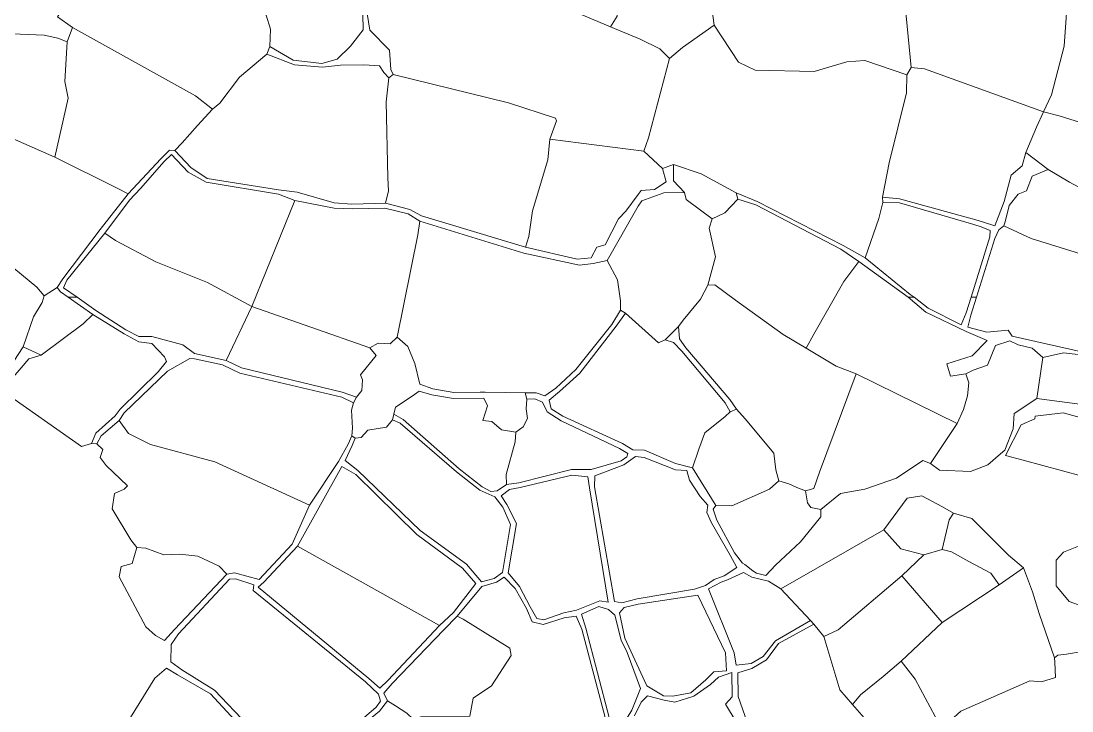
# Model space of a CAD drawing. Header units: metres. Extents: x 542555 to 550520, y 1840485 to 1846995.
# Drawn here: x 549099 to 549293.2, y 1843923.5 to 1844051.1 of the extents above; entities that cross this region are included whole.
import ezdxf

# ---------------------------------------------------------------- set-up
doc = ezdxf.new("R2010")
doc.units = ezdxf.units.M
doc.header["$MEASUREMENT"] = 0
doc.layers.add('Level 30', color=7, linetype='Continuous', lineweight=0)

msp = doc.modelspace()

# ---------------------------------------------------------------- linework, layer by layer
at = {"layer": 'Level 30', "color": 7, "linetype": 'Continuous', "lineweight": 0, "flags": 128}
for points in [[(549209.64, 1844074.41), (549209.51, 1844070.61), (549209.54, 1844061.7), (549209.33, 1844057), (549209.33, 1844054.19), (549209.13, 1844051.97), (549207.89, 1844049.99), (549201.3, 1844052.79), (549197.77, 1844053.76), (549199.88, 1844069.86), (549200.96, 1844070.58), (549201.57, 1844074.04), (549202.18, 1844078.34), (549209.64, 1844074.41)], [(549261.58, 1844061.62), (549263.46, 1844042.45), (549262.65, 1844041.14), (549254.9, 1844043.78), (549251.57, 1844043.55), (549245.52, 1844041.73), (549234.63, 1844041.97), (549231.58, 1844043.46), (549227.06, 1844050.32), (549226.62, 1844053.44), (549226.55, 1844060.59), (549227.85, 1844065.63), (549228.85, 1844068.88), (549230.25, 1844075.08), (549230.34, 1844076.04), (549233.8, 1844075.57), (549249.33, 1844074.52), (549260.88, 1844072.45), (549261.58, 1844061.62)], [(549141.83, 1844055.99), (549144.29, 1844052.16), (549145.05, 1844049.57), (549144.92, 1844046.39), (549144.38, 1844044.94), (549139.33, 1844040.67), (549135.7, 1844035.88), (549134.32, 1844034.76), (549131.19, 1844037.27), (549108.48, 1844049.85), (549105.72, 1844051.83), (549106.87, 1844053.7), (549112, 1844062.97), (549112.99, 1844063.76), (549117.74, 1844062.74), (549126.45, 1844061.55), (549132.41, 1844060.62), (549138.21, 1844060.16), (549141.14, 1844058.96), (549141.83, 1844055.99)], [(549297.8, 1844034.83), (549296.69, 1844031.69), (549290.79, 1844033.54), (549287.9, 1844034.27), (549289.42, 1844037.4), (549291.74, 1844046.41), (549292.45, 1844056.97), (549294.06, 1844062.53), (549297.59, 1844063.48), (549298.61, 1844062.53), (549300.22, 1844058.87), (549306.43, 1844056.59), (549297.8, 1844034.83)], [(549226.55, 1844060.59), (549226.62, 1844053.44), (549227.06, 1844050.32), (549221.19, 1844046.16), (549218.82, 1844044.16), (549217.01, 1844045.94), (549213.37, 1844047.7), (549207.89, 1844049.99), (549209.13, 1844051.97), (549209.33, 1844054.19), (549209.33, 1844057), (549209.54, 1844061.7), (549210.31, 1844061.78), (549225.62, 1844060.8), (549226.55, 1844060.59)], [(549274.52, 1844060.15), (549292.45, 1844056.97), (549291.74, 1844046.41), (549289.42, 1844037.4), (549287.9, 1844034.27), (549265.93, 1844042.22), (549263.46, 1844042.45), (549261.58, 1844061.62), (549264.81, 1844061.47), (549271.45, 1844060.61), (549274.52, 1844060.15)], [(549214.91, 1844029.48), (549214.08, 1844027), (549196.71, 1844029.23), (549197.89, 1844032.6), (549197.71, 1844033.14), (549189.05, 1844035.96), (549167.75, 1844041.2), (549167.28, 1844042.13), (549167.08, 1844045.68), (549163.41, 1844049.39), (549162.96, 1844052.48), (549163.4, 1844055.15), (549166.57, 1844058.78), (549170.7, 1844058.96), (549176.17, 1844058.33), (549188.55, 1844055.3), (549197.77, 1844053.76), (549201.3, 1844052.79), (549207.89, 1844049.99), (549213.37, 1844047.7), (549217.01, 1844045.94), (549218.82, 1844044.16), (549214.91, 1844029.48)], [(549161.75, 1844055.56), (549162.4, 1844054.44), (549162.12, 1844052.31), (549162.19, 1844049.44), (549159.83, 1844046.4), (549157.38, 1844044.05), (549154.54, 1844043.2), (549149.28, 1844043.85), (549144.92, 1844046.39), (549145.05, 1844049.57), (549144.29, 1844052.16), (549141.83, 1844055.99), (549145, 1844058.56), (549150.41, 1844057.41), (549158.3, 1844056.51), (549161.75, 1844055.56)], [(549128.74, 1844028.56), (549127.4, 1844027.14), (549126.38, 1844027.17), (549124.8, 1844025.62), (549118.78, 1844019.15), (549116.72, 1844020.14), (549105.22, 1844025.92), (549107.69, 1844036.78), (549107.06, 1844039.91), (549107.47, 1844047.21), (549108.48, 1844049.85), (549131.19, 1844037.27), (549134.32, 1844034.76), (549131.59, 1844031.77), (549128.74, 1844028.56)], [(549227.06, 1844050.32), (549231.58, 1844043.46), (549234.63, 1844041.97), (549245.52, 1844041.73), (549251.57, 1844043.55), (549254.9, 1844043.78), (549262.65, 1844041.14), (549262.61, 1844037.79), (549259.42, 1844024.86), (549258.15, 1844018.51), (549258.23, 1844017.53), (549257.49, 1844014.59), (549254.95, 1844007.27), (549250.88, 1844009.57), (549234.99, 1844017.69), (549231.11, 1844019.29), (549224.67, 1844022.81), (549219.51, 1844024.52), (549217.53, 1844023.83), (549214.08, 1844027), (549214.91, 1844029.48), (549218.82, 1844044.16), (549221.19, 1844046.16), (549227.06, 1844050.32)], [(549107.47, 1844047.21), (549107.06, 1844039.91), (549107.69, 1844036.78), (549105.22, 1844025.92), (549095.32, 1844030.27), (549092.34, 1844030.74), (549091.73, 1844034.64), (549088.98, 1844046.3), (549089.02, 1844048.82), (549091.34, 1844048.96), (549103.27, 1844048.44), (549105.76, 1844047.88), (549107.47, 1844047.21)], [(549166.88, 1844019.67), (549166.32, 1844017.41), (549160.08, 1844017.2), (549156.86, 1844017.43), (549149.97, 1844019.45), (549146.54, 1844019.89), (549133.36, 1844021.97), (549130.33, 1844023.99), (549127.4, 1844027.14), (549128.74, 1844028.56), (549131.59, 1844031.77), (549134.32, 1844034.76), (549135.7, 1844035.88), (549139.33, 1844040.67), (549144.38, 1844044.94), (549149.51, 1844042.96), (549154.65, 1844042.54), (549158, 1844042.89), (549162.32, 1844042.97), (549165.18, 1844042.78), (549165.98, 1844041.53), (549166.92, 1844040.54), (549166.42, 1844036.12), (549166.78, 1844022.09), (549166.88, 1844019.67)], [(549263.46, 1844042.45), (549265.93, 1844042.22), (549287.9, 1844034.27), (549286.61, 1844031.46), (549284.64, 1844026.76), (549284, 1844024.3), (549281.94, 1844022.56), (549280.64, 1844017.7), (549278.93, 1844013.19), (549276.85, 1844013.91), (549275.43, 1844014.34), (549261.29, 1844018.2), (549258.15, 1844018.51), (549259.42, 1844024.86), (549262.61, 1844037.79), (549262.65, 1844041.14), (549263.46, 1844042.45)], [(549167.75, 1844041.2), (549189.05, 1844035.96), (549197.71, 1844033.14), (549197.89, 1844032.6), (549196.71, 1844029.23), (549196.33, 1844025.43), (549193.47, 1844015.96), (549192.8, 1844011.24), (549192.22, 1844009.24), (549173, 1844015.05), (549170.8, 1844016.25), (549166.32, 1844017.41), (549166.88, 1844019.67), (549166.78, 1844022.09), (549166.42, 1844036.12), (549166.92, 1844040.54), (549167.75, 1844041.2)], [(549296.69, 1844031.69), (549306.23, 1844026.91), (549305.43, 1844024.89), (549303.55, 1844020.36), (549302.63, 1844016.09), (549300.89, 1844016.88), (549292.73, 1844021.26), (549288.79, 1844023.6), (549284.64, 1844026.76), (549286.61, 1844031.46), (549287.9, 1844034.27), (549290.79, 1844033.54), (549296.69, 1844031.69)], [(549105.22, 1844025.92), (549116.72, 1844020.14), (549118.78, 1844019.15), (549113.6, 1844012.54), (549106.69, 1844003.42), (549105.62, 1844001.79), (549103.27, 1844000.28), (549101.9, 1844001.88), (549097.62, 1844005.39), (549088.52, 1844011.03), (549088.21, 1844011.1), (549086.2, 1844011.76), (549086.02, 1844012.26), (549085.71, 1844013.98), (549087.67, 1844016.77), (549092.34, 1844030.74), (549095.32, 1844030.27), (549105.22, 1844025.92)], [(549213.55, 1844019.76), (549213.01, 1844018.98), (549210.7, 1844015.89), (549209.38, 1844014.52), (549206.9, 1844009.68), (549205.35, 1844009.25), (549204.3, 1844007.31), (549201.71, 1844007.04), (549192.22, 1844009.24), (549192.8, 1844011.24), (549193.47, 1844015.96), (549196.33, 1844025.43), (549196.71, 1844029.23), (549214.08, 1844027), (549217.53, 1844023.83), (549218.17, 1844021.36), (549216.05, 1844019.92), (549213.55, 1844019.76)], [(549219.56, 1844021.53), (549221.59, 1844019.39), (549217.73, 1844019.31), (549213.66, 1844017.81), (549212.99, 1844016.86), (549207.29, 1844006.81), (549204.71, 1844006.27), (549202.17, 1844005.91), (549191.91, 1844008.18), (549172.68, 1844014.07), (549170.53, 1844015.45), (549166.2, 1844016.45), (549160.28, 1844016.32), (549156.86, 1844016.49), (549149.59, 1844017.89), (549146.57, 1844019.09), (549133.15, 1844021.26), (549129.87, 1844023.12), (549126.75, 1844026.41), (549125.4, 1844025.1), (549121.03, 1844020.08), (549119.01, 1844017.96), (549114.47, 1844011.83), (549107.42, 1844003.19), (549106.8, 1844001.74), (549109.31, 1844000), (549107.67, 1844000), (549106.25, 1844000.99), (549105.62, 1844001.79), (549106.69, 1844003.42), (549113.6, 1844012.54), (549118.78, 1844019.15), (549124.8, 1844025.62), (549126.38, 1844027.17), (549127.4, 1844027.14), (549130.33, 1844023.99), (549133.36, 1844021.97), (549146.54, 1844019.89), (549149.97, 1844019.45), (549156.86, 1844017.43), (549160.08, 1844017.2), (549166.32, 1844017.41), (549170.8, 1844016.25), (549173, 1844015.05), (549192.22, 1844009.24), (549201.71, 1844007.04), (549204.3, 1844007.31), (549205.35, 1844009.25), (549206.9, 1844009.68), (549209.38, 1844014.52), (549210.7, 1844015.89), (549213.01, 1844018.98), (549213.55, 1844019.76), (549216.05, 1844019.92), (549218.17, 1844021.36), (549217.53, 1844023.83), (549219.51, 1844024.52), (549219.56, 1844021.53)], [(549149.59, 1844017.89), (549141.61, 1843998.27), (549133.4, 1844002.74), (549123.89, 1844006.53), (549116.4, 1844010.49), (549114.47, 1844011.83), (549119.01, 1844017.96), (549121.03, 1844020.08), (549125.4, 1844025.1), (549126.75, 1844026.41), (549129.87, 1844023.12), (549133.15, 1844021.26), (549146.57, 1844019.09), (549149.59, 1844017.89)], [(549284.64, 1844026.76), (549288.79, 1844023.6), (549285.82, 1844022.4), (549284.77, 1844019.66), (549283.21, 1844019.04), (549281.58, 1844016.96), (549280.84, 1844013.96), (549280.61, 1844013.23), (549279.68, 1844012.49), (549278.94, 1844010.84), (549275.51, 1844000), (549274.53, 1844000), (549277.98, 1844011.2), (549278.08, 1844012.32), (549276.39, 1844013.03), (549275.06, 1844013.48), (549261.28, 1844017.44), (549258.23, 1844017.53), (549258.15, 1844018.51), (549261.29, 1844018.2), (549275.43, 1844014.34), (549276.85, 1844013.91), (549278.93, 1844013.19), (549280.64, 1844017.7), (549281.94, 1844022.56), (549284, 1844024.3), (549284.64, 1844026.76)], [(549231.11, 1844019.29), (549231.43, 1844018.13), (549229, 1844015.61), (549226.67, 1844014.48), (549221.9, 1844018.05), (549221.59, 1844019.39), (549219.56, 1844021.53), (549219.51, 1844024.52), (549224.67, 1844022.81), (549231.11, 1844019.29)], [(549288.79, 1844023.6), (549292.73, 1844021.26), (549300.89, 1844016.88), (549302.63, 1844016.09), (549299.7, 1844006.71), (549297.32, 1844007.25), (549285.66, 1844010.85), (549280.61, 1844013.23), (549280.84, 1844013.96), (549281.58, 1844016.96), (549283.21, 1844019.04), (549284.77, 1844019.66), (549285.82, 1844022.4), (549288.79, 1844023.6)], [(549226.67, 1844014.48), (549226.14, 1844012.75), (549227.27, 1844007.46), (549225.91, 1844002.25), (549224.55, 1843999.62), (549221.34, 1843995.79), (549220.44, 1843994.58), (549218, 1843992.15), (549217.15, 1843991.78), (549216.74, 1843991.6), (549210.66, 1843997.05), (549209.73, 1843997.63), (549209.72, 1843999.36), (549209.19, 1844003.21), (549207.29, 1844006.81), (549212.99, 1844016.86), (549213.66, 1844017.81), (549217.73, 1844019.31), (549221.59, 1844019.39), (549221.9, 1844018.05), (549226.67, 1844014.48)], [(549245.5, 1843993.15), (549244.03, 1843990.61), (549239.83, 1843993.1), (549230.98, 1843999.48), (549227.2, 1844002.31), (549225.91, 1844002.25), (549227.27, 1844007.46), (549226.14, 1844012.75), (549226.67, 1844014.48), (549229, 1844015.61), (549231.43, 1844018.13), (549234.77, 1844017.1), (549250.49, 1844008.89), (549253.77, 1844006.61), (549251, 1844002.93), (549245.5, 1843993.15)], [(549263.99, 1844000), (549262.92, 1844000), (549253.77, 1844006.61), (549250.49, 1844008.89), (549234.77, 1844017.1), (549231.43, 1844018.13), (549231.11, 1844019.29), (549234.99, 1844017.69), (549250.88, 1844009.57), (549254.95, 1844007.27), (549263.3, 1844000.52), (549263.99, 1844000)], [(549172.27, 1844011.55), (549168.5, 1843992.61), (549167.18, 1843991.36), (549164.96, 1843991.51), (549163.41, 1843990.65), (549141.61, 1843998.27), (549149.59, 1844017.89), (549156.86, 1844016.49), (549160.28, 1844016.32), (549166.2, 1844016.45), (549170.53, 1844015.45), (549172.68, 1844014.07), (549172.27, 1844011.55)], [(549276.39, 1844013.03), (549278.08, 1844012.32), (549277.98, 1844011.2), (549274.53, 1844000), (549273.65, 1843997.14), (549272.71, 1843994.88), (549266.61, 1843998.01), (549263.99, 1844000), (549263.3, 1844000.52), (549254.95, 1844007.27), (549257.49, 1844014.59), (549258.23, 1844017.53), (549261.28, 1844017.44), (549275.06, 1844013.48), (549276.39, 1844013.03)], [(549207.29, 1844006.81), (549209.19, 1844003.21), (549209.72, 1843999.36), (549209.73, 1843997.63), (549208.15, 1843994.99), (549201.49, 1843986.64), (549197.78, 1843983.17), (549195.77, 1843981.76), (549194.15, 1843982.33), (549192.1, 1843982.3), (549184.72, 1843982.45), (549183.79, 1843982.47), (549178.97, 1843982.38), (549175.05, 1843983.08), (549172.66, 1843983.95), (549171.72, 1843987.75), (549170.47, 1843990.89), (549168.5, 1843992.61), (549172.27, 1844011.55), (549172.68, 1844014.07), (549191.91, 1844008.18), (549202.17, 1844005.91), (549204.71, 1844006.27), (549207.29, 1844006.81)], [(549280.61, 1844013.23), (549285.66, 1844010.85), (549297.32, 1844007.25), (549299.7, 1844006.71), (549298.59, 1844000), (549298.51, 1843999.51), (549298.1, 1843995.29), (549297.01, 1843990.09), (549294.69, 1843989.95), (549282.11, 1843992.79), (549281.38, 1843993.91), (549277.42, 1843993.52), (549273.92, 1843994.46), (549274.46, 1843996.69), (549275.51, 1844000), (549278.94, 1844010.84), (549279.68, 1844012.49), (549280.61, 1844013.23)], [(549101.3, 1843996.38), (549099.36, 1843990.83), (549094.39, 1843983.27), (549092.39, 1843980.97), (549083.5, 1843974.79), (549082.57, 1843975.41), (549081.75, 1843978.44), (549078.71, 1843981.67), (549068.46, 1843999.35), (549067.17, 1844001.64), (549076.29, 1844005.53), (549083.45, 1844009.73), (549085.94, 1844011.41), (549086.2, 1844011.76), (549088.21, 1844011.1), (549088.52, 1844011.03), (549097.62, 1844005.39), (549101.9, 1844001.88), (549103.27, 1844000.28), (549102.9, 1843999.03), (549101.3, 1843996.38)], [(549114.47, 1844011.83), (549116.4, 1844010.49), (549123.89, 1844006.53), (549133.4, 1844002.74), (549141.61, 1843998.27), (549136.89, 1843988.28), (549131, 1843989.63), (549128.89, 1843991.2), (549123.15, 1843992.72), (549120.76, 1843992.74), (549118.33, 1843993.98), (549112.82, 1843997.56), (549109.31, 1844000), (549106.8, 1844001.74), (549107.42, 1844003.19), (549114.47, 1844011.83)], [(549266.18, 1843997.27), (549273.63, 1843993.69), (549277.51, 1843991.99), (549274.73, 1843989.15), (549270.06, 1843987.69), (549270.72, 1843985.42), (549273.59, 1843985.83), (549274.12, 1843984.15), (549273.86, 1843981.78), (549273.15, 1843979.24), (549271.95, 1843976.66), (549253.28, 1843985.84), (549249.58, 1843987.27), (549244.03, 1843990.61), (549245.5, 1843993.15), (549251, 1844002.93), (549253.77, 1844006.61), (549262.92, 1844000), (549266.18, 1843997.27)], [(549110.46, 1843995.06), (549102.66, 1843989.29), (549099.36, 1843990.83), (549101.3, 1843996.38), (549102.9, 1843999.03), (549103.27, 1844000.28), (549105.62, 1844001.79), (549106.25, 1844000.99), (549107.67, 1844000), (549112.24, 1843996.8), (549110.46, 1843995.06)], [(549244.03, 1843990.61), (549249.58, 1843987.27), (549253.28, 1843985.84), (549246.52, 1843967.68), (549245.49, 1843964.66), (549243.95, 1843964.19), (549242.3, 1843964.8), (549240.83, 1843965.49), (549238.99, 1843966.03), (549238.43, 1843968.11), (549238.06, 1843971.2), (549232.78, 1843977.52), (549231.15, 1843979.32), (549229.95, 1843981.08), (549221.83, 1843990.65), (549220.67, 1843992.3), (549220.44, 1843994.58), (549221.34, 1843995.79), (549224.55, 1843999.62), (549225.91, 1844002.25), (549227.2, 1844002.31), (549230.98, 1843999.48), (549239.83, 1843993.1), (549244.03, 1843990.61)], [(549160.93, 1843981.52), (549160.43, 1843980.48), (549158.22, 1843981.52), (549139.41, 1843985.97), (549136.17, 1843987.51), (549131.05, 1843988.63), (549130.15, 1843988.65), (549126.04, 1843986.32), (549118.04, 1843978.63), (549117.11, 1843977.21), (549113.79, 1843974.36), (549112.95, 1843972.9), (549111.97, 1843972.96), (549112.76, 1843974.88), (549116.39, 1843978.08), (549117.26, 1843979.3), (549124.31, 1843986.19), (549125.83, 1843988.12), (549125.49, 1843988.98), (549123.13, 1843991.46), (549120.73, 1843991.77), (549118.01, 1843993.21), (549112.24, 1843996.8), (549107.67, 1844000), (549109.31, 1844000), (549112.82, 1843997.56), (549118.33, 1843993.98), (549120.76, 1843992.74), (549123.15, 1843992.72), (549128.89, 1843991.2), (549131, 1843989.63), (549136.89, 1843988.28), (549139.72, 1843986.97), (549158.33, 1843982.47), (549160.93, 1843981.52)], [(549125.49, 1843988.98), (549125.83, 1843988.12), (549124.31, 1843986.19), (549117.26, 1843979.3), (549116.39, 1843978.08), (549112.76, 1843974.88), (549111.97, 1843972.96), (549110.14, 1843972.43), (549095.45, 1843982.73), (549100.43, 1843988.64), (549102.66, 1843989.29), (549110.46, 1843995.06), (549112.24, 1843996.8), (549118.01, 1843993.21), (549120.73, 1843991.77), (549123.13, 1843991.46), (549125.49, 1843988.98)], [(549161.92, 1843982.79), (549160.93, 1843981.52), (549158.33, 1843982.47), (549139.72, 1843986.97), (549136.89, 1843988.28), (549141.61, 1843998.27), (549163.41, 1843990.65), (549164.58, 1843989.24), (549161.72, 1843985.65), (549162.04, 1843984.72), (549161.92, 1843982.79)], [(549218, 1843992.15), (549219.53, 1843991.63), (549221.09, 1843990.04), (549229.09, 1843980.51), (549230, 1843978.79), (549229.09, 1843977.96), (549225.31, 1843974.93), (549224.2, 1843971.91), (549223.05, 1843968.48), (549219.88, 1843969.27), (549214.2, 1843971.74), (549212, 1843971.76), (549210.14, 1843972.96), (549199.1, 1843978.01), (549196.96, 1843979.4), (549196.56, 1843980.96), (549198.47, 1843982.59), (549202.21, 1843985.97), (549208.95, 1843994.65), (549210.66, 1843997.05), (549216.74, 1843991.6), (549217.15, 1843991.78), (549218, 1843992.15)], [(549231.15, 1843979.32), (549230, 1843978.79), (549229.09, 1843980.51), (549221.09, 1843990.04), (549219.53, 1843991.63), (549218, 1843992.15), (549220.44, 1843994.58), (549220.67, 1843992.3), (549221.83, 1843990.65), (549229.95, 1843981.08), (549231.15, 1843979.32)], [(549191.78, 1843976.03), (549190.42, 1843975.04), (549187.77, 1843975.46), (549185.99, 1843977), (549184.3, 1843977.21), (549185.15, 1843979.92), (549184.52, 1843981.33), (549184.47, 1843981.33), (549178.9, 1843981.31), (549174.86, 1843981.95), (549172.54, 1843982.61), (549171.27, 1843981.72), (549168.16, 1843979.69), (549167.86, 1843978.41), (549167.6, 1843977.32), (549166.5, 1843976), (549163.07, 1843975.4), (549161.85, 1843974.09), (549160.72, 1843973.92), (549160.1, 1843974.4), (549160.24, 1843975.81), (549160.04, 1843979.11), (549160.43, 1843980.48), (549160.93, 1843981.52), (549161.92, 1843982.79), (549162.04, 1843984.72), (549161.72, 1843985.65), (549164.58, 1843989.24), (549163.41, 1843990.65), (549164.96, 1843991.51), (549167.18, 1843991.36), (549168.5, 1843992.61), (549170.47, 1843990.89), (549171.72, 1843987.75), (549172.66, 1843983.95), (549175.05, 1843983.08), (549178.97, 1843982.38), (549183.79, 1843982.47), (549184.72, 1843982.45), (549192.1, 1843982.3), (549192.43, 1843981.14), (549192.3, 1843979.37), (549192.58, 1843977.6), (549191.78, 1843976.03)], [(549287.79, 1843988.85), (549286.71, 1843981.28), (549282.51, 1843978.53), (549282.32, 1843975.67), (549280.74, 1843971.73), (549279.98, 1843971.07), (549277.64, 1843969.03), (549274.44, 1843967.79), (549268.7, 1843968.04), (549267.04, 1843969.25), (549271.95, 1843976.66), (549273.15, 1843979.24), (549273.86, 1843981.78), (549274.12, 1843984.15), (549273.59, 1843985.83), (549274.94, 1843986.51), (549277.57, 1843987.45), (549279.02, 1843991.07), (549281.68, 1843991.97), (549283.25, 1843991.19), (549285.82, 1843990.6), (549287.79, 1843988.85)], [(549291.6, 1843989.71), (549296.97, 1843989.1), (549300.26, 1843982.64), (549300.61, 1843980.02), (549299.22, 1843979.59), (549286.71, 1843981.28), (549287.79, 1843988.85), (549291.6, 1843989.71)], [(549160.24, 1843975.81), (549160.1, 1843974.4), (549159.39, 1843972.83), (549157.62, 1843969.65), (549152.3, 1843961.57), (549134.75, 1843969.56), (549122.92, 1843972.77), (549118.84, 1843974.81), (549117.11, 1843977.21), (549118.04, 1843978.63), (549126.04, 1843986.32), (549130.15, 1843988.65), (549131.05, 1843988.63), (549136.17, 1843987.51), (549139.41, 1843985.97), (549158.22, 1843981.52), (549160.43, 1843980.48), (549160.04, 1843979.11), (549160.24, 1843975.81)], [(549271.95, 1843976.66), (549267.04, 1843969.25), (549265.61, 1843969.81), (549260.72, 1843966.55), (549254.88, 1843964.49), (549250.42, 1843963.73), (549246.76, 1843960.76), (549244.93, 1843961.13), (549244.32, 1843962), (549243.95, 1843964.19), (549245.49, 1843964.66), (549246.52, 1843967.68), (549253.28, 1843985.84), (549271.95, 1843976.66)], [(549167.86, 1843978.41), (549168.16, 1843979.69), (549171.27, 1843981.72), (549172.54, 1843982.61), (549174.86, 1843981.95), (549178.9, 1843981.31), (549184.47, 1843981.33), (549184.52, 1843981.33), (549185.15, 1843979.92), (549184.3, 1843977.21), (549185.99, 1843977), (549187.77, 1843975.46), (549190.42, 1843975.04), (549190.26, 1843973.28), (549188.61, 1843967.24), (549188.7, 1843965.38), (549186.94, 1843964.22), (549185.78, 1843964.06), (549184.18, 1843964.98), (549179.92, 1843968.26), (549169.6, 1843977.42), (549167.86, 1843978.41)], [(549211.1, 1843971.13), (549210.93, 1843970.52), (549209.84, 1843969.73), (549204.33, 1843968.17), (549200.68, 1843968.13), (549190.95, 1843965.69), (549188.7, 1843965.38), (549188.61, 1843967.24), (549190.26, 1843973.28), (549190.42, 1843975.04), (549191.78, 1843976.03), (549192.58, 1843977.6), (549192.3, 1843979.37), (549192.43, 1843981.14), (549193.94, 1843981.2), (549195.33, 1843980.59), (549196.2, 1843978.83), (549198.78, 1843977.16), (549209.57, 1843972.05), (549211.1, 1843971.13)], [(549230.33, 1843961.44), (549227.36, 1843961.47), (549223.05, 1843968.48), (549224.2, 1843971.91), (549225.31, 1843974.93), (549229.09, 1843977.96), (549230, 1843978.79), (549231.15, 1843979.32), (549232.78, 1843977.52), (549238.06, 1843971.2), (549238.43, 1843968.11), (549238.99, 1843966.03), (549237.3, 1843964.54), (549230.33, 1843961.44)], [(549284.16, 1843969.91), (549280.89, 1843970.76), (549283.78, 1843976.42), (549286.32, 1843977.54), (549286.36, 1843978), (549291.54, 1843978.61), (549301.17, 1843975.99), (549302.04, 1843972.73), (549298.88, 1843966.58), (549295.03, 1843966.92), (549284.16, 1843969.91)], [(549117.11, 1843977.21), (549118.84, 1843974.81), (549122.92, 1843972.77), (549134.75, 1843969.56), (549152.3, 1843961.57), (549149.08, 1843954.37), (549142.97, 1843947.82), (549138.41, 1843949.05), (549136.97, 1843948.82), (549135.6, 1843950.31), (549131.63, 1843952.15), (549128.33, 1843952.52), (549125.37, 1843952.37), (549122.05, 1843953.62), (549120.39, 1843953.72), (549119.24, 1843955.14), (549115.78, 1843960.89), (549116.21, 1843963.7), (549118, 1843964.52), (549118.66, 1843965.11), (549114.72, 1843968.89), (549113.59, 1843970.38), (549114.11, 1843971.85), (549112.95, 1843972.9), (549113.79, 1843974.36), (549117.11, 1843977.21)], [(549189.44, 1843958), (549187.94, 1843949.09), (549186.4, 1843947.99), (549184.03, 1843947.41), (549181.31, 1843950.64), (549172.71, 1843956.85), (549161.23, 1843967.99), (549158.87, 1843969.83), (549160.18, 1843972.57), (549160.72, 1843973.92), (549161.85, 1843974.09), (549163.07, 1843975.4), (549166.5, 1843976), (549167.6, 1843977.32), (549169.05, 1843976.73), (549179.42, 1843967.74), (549183.78, 1843964.35), (549186.5, 1843963.1), (549187.98, 1843961.21), (549189.44, 1843958)], [(549225.72, 1843960.22), (549226.54, 1843958.29), (549230, 1843952.32), (549231.26, 1843950.05), (549228.89, 1843948.52), (549227.04, 1843947.81), (549225.48, 1843946.68), (549223.45, 1843946.05), (549212.81, 1843944.26), (549209.98, 1843943.49), (549208.62, 1843943.75), (549204.97, 1843964.92), (549205, 1843967), (549210.37, 1843969.02), (549212.49, 1843970.56), (549214.12, 1843970.37), (549219.89, 1843968.07), (549221.99, 1843967.98), (549222.5, 1843966.17), (549224.45, 1843963.18), (549225.89, 1843961.59), (549225.72, 1843960.22)], [(549183.03, 1843947.09), (549178.87, 1843941.71), (549176.32, 1843939.29), (549150.03, 1843953.97), (549158.25, 1843968.73), (549160.81, 1843967.23), (549172.11, 1843956.14), (549180.57, 1843949.93), (549183.03, 1843947.09)], [(549205.94, 1843943.86), (549201.6, 1843942.12), (549199.28, 1843941.65), (549195.6, 1843940.37), (549194.3, 1843940.6), (549193.08, 1843942.79), (549191.05, 1843946.5), (549189, 1843949.03), (549190.51, 1843958.2), (549188.75, 1843961.67), (549187.7, 1843963.27), (549189.22, 1843964.43), (549191.19, 1843964.85), (549200.78, 1843967.13), (549203.73, 1843966.77), (549203.99, 1843964.79), (549207.45, 1843943.62), (549205.94, 1843943.86)], [(549238.37, 1843950.48), (549236.63, 1843948.58), (549234.87, 1843949.01), (549234.19, 1843949.42), (549232.7, 1843950.56), (549232.3, 1843950.81), (549230.83, 1843952.77), (549227.52, 1843958.76), (549226.85, 1843960.85), (549227.36, 1843961.47), (549230.33, 1843961.44), (549237.3, 1843964.54), (549238.99, 1843966.03), (549240.83, 1843965.49), (549242.3, 1843964.8), (549243.95, 1843964.19), (549244.32, 1843962), (549244.93, 1843961.13), (549246.76, 1843960.76), (549246.78, 1843959.41), (549242.98, 1843954.76), (549238.37, 1843950.48)], [(549270.46, 1843958.84), (549269.19, 1843953.38), (549265.79, 1843952.35), (549261.54, 1843953.47), (549258.4, 1843956.98), (549262.73, 1843962.86), (549265.41, 1843963.31), (549269.26, 1843961.23), (549271.29, 1843960.1), (549270.46, 1843958.84)], [(549284.21, 1843949.96), (549279.72, 1843946.84), (549278.19, 1843949.01), (549274.13, 1843951.14), (549270.9, 1843952.94), (549269.19, 1843953.38), (549270.46, 1843958.84), (549271.29, 1843960.1), (549274.65, 1843959.09), (549281.42, 1843952.29), (549284.21, 1843949.96)], [(549265.79, 1843952.35), (549261.73, 1843948.47), (549249.95, 1843938.53), (549247.3, 1843937.29), (549245.48, 1843939.55), (549244.84, 1843940.23), (549239.38, 1843946.07), (549258.4, 1843956.98), (549261.54, 1843953.47), (549265.79, 1843952.35)], [(549301.27, 1843949.03), (549299.82, 1843944.83), (549298.04, 1843943.17), (549295.04, 1843942.88), (549292.63, 1843943.73), (549290.26, 1843946.62), (549290.24, 1843951.36), (549291.61, 1843952.85), (549295.64, 1843954.47), (549299.28, 1843952.07), (549301.27, 1843949.03)], [(549120.39, 1843953.72), (549122.05, 1843953.62), (549125.37, 1843952.37), (549128.33, 1843952.52), (549131.63, 1843952.15), (549135.6, 1843950.31), (549136.97, 1843948.82), (549127.3, 1843938.57), (549125.45, 1843936.52), (549123.8, 1843937.45), (549122.06, 1843939.06), (549117.09, 1843948.29), (549117.46, 1843950.19), (549119.5, 1843950.75), (549120.39, 1843953.72)], [(549150.03, 1843953.97), (549176.32, 1843939.29), (549166.77, 1843929.16), (549165.25, 1843927.72), (549163.23, 1843929.51), (549142.77, 1843946.4), (549143.82, 1843947.35), (549150.03, 1843953.97)], [(549279.72, 1843946.84), (549269.17, 1843939.84), (549261.73, 1843948.47), (549265.79, 1843952.35), (549269.19, 1843953.38), (549270.9, 1843952.94), (549274.13, 1843951.14), (549278.19, 1843949.01), (549279.72, 1843946.84)], [(549239.38, 1843946.07), (549244.84, 1843940.23), (549238.4, 1843936.47), (549236.1, 1843933.55), (549233.88, 1843932.27), (549231.09, 1843931.97), (549230.73, 1843934.28), (549226.02, 1843946.06), (549228.32, 1843947.32), (549229.51, 1843947.75), (549232.47, 1843949.14), (549234.03, 1843948.22), (549237.09, 1843947.5), (549239.38, 1843946.07)], [(549261.73, 1843948.47), (549269.17, 1843939.84), (549261.6, 1843932.69), (549258.26, 1843929.91), (549254.07, 1843926.49), (549252.63, 1843924.72), (549250.27, 1843927.42), (549247.3, 1843937.29), (549249.95, 1843938.53), (549261.73, 1843948.47)], [(549270.74, 1843921.75), (549268.81, 1843920.79), (549264.18, 1843929.4), (549261.6, 1843932.69), (549269.17, 1843939.84), (549279.72, 1843946.84), (549284.21, 1843949.96), (549285.9, 1843945.56), (549287.1, 1843941.56), (549289.96, 1843933.35), (549289.98, 1843932.54), (549290.14, 1843929.7), (549287.52, 1843928.89), (549285.4, 1843929.11), (549272.65, 1843923.45), (549270.74, 1843921.75)], [(549164.58, 1843924.24), (549161, 1843921.12), (549158.72, 1843920.05), (549150.93, 1843914.18), (549149.06, 1843913.16), (549144.71, 1843917.43), (549142.44, 1843919.63), (549140.92, 1843920.81), (549134.74, 1843927.34), (549128.67, 1843931.13), (549126.63, 1843932.6), (549126.69, 1843935.82), (549128.04, 1843937.79), (549137.5, 1843947.87), (549138.62, 1843947.95), (549142, 1843946.82), (549141.86, 1843945.76), (549162.64, 1843928.91), (549165.05, 1843926.61), (549165.38, 1843925.33), (549164.58, 1843924.24)], [(549225.51, 1843929.26), (549222.76, 1843926.86), (549219.39, 1843926.22), (549217.7, 1843926.33), (549214.59, 1843928.15), (549210.52, 1843937), (549209.54, 1843941.64), (549210.43, 1843942.63), (549213, 1843943.24), (549224.01, 1843944.93), (549229.16, 1843934.28), (549229.34, 1843930.96), (549227.01, 1843930.76), (549225.51, 1843929.26)], [(549209.85, 1843936.57), (549210.99, 1843934.34), (549213.41, 1843927.69), (549211.84, 1843923.66), (549210.96, 1843922.26), (549207.68, 1843922.29), (549203.33, 1843938.81), (549202.51, 1843941.41), (549205.74, 1843942.83), (549207.54, 1843942.25), (549208.72, 1843941.23), (549209.85, 1843936.57)], [(549179.56, 1843941.06), (549180.69, 1843940.46), (549189.27, 1843935.11), (549189.52, 1843933.77), (549185.88, 1843928.15), (549182.54, 1843925.85), (549181.92, 1843922.52), (549172.86, 1843922.42), (549171.41, 1843921.97), (549170.29, 1843923.13), (549168.16, 1843924.48), (549166.66, 1843925.39), (549166.01, 1843926.82), (549167.54, 1843928.6), (549177.08, 1843938.53), (549179.56, 1843941.06)], [(549249.37, 1843914.14), (549243.99, 1843906.73), (549242.03, 1843911.33), (549241.19, 1843915.04), (549239.97, 1843916.47), (549235.91, 1843918.04), (549234.31, 1843919.12), (549233.13, 1843921.44), (549231.47, 1843926.17), (549231.43, 1843930.56), (549233.99, 1843931.36), (549236.75, 1843932.96), (549238.97, 1843936.01), (549245.48, 1843939.55), (549247.3, 1843937.29), (549250.27, 1843927.42), (549252.63, 1843924.72), (549254.8, 1843922.26), (549256.21, 1843920.85), (549255, 1843918.99), (549249.37, 1843914.14)], [(549257.95, 1843921.13), (549256.21, 1843920.85), (549254.8, 1843922.26), (549252.63, 1843924.72), (549254.07, 1843926.49), (549258.26, 1843929.91), (549261.6, 1843932.69), (549264.18, 1843929.4), (549268.81, 1843920.79), (549265.1, 1843920.34), (549257.95, 1843921.13)], [(549135.2, 1843912.94), (549132.82, 1843912.63), (549131.93, 1843913.51), (549128.88, 1843913.85), (549125.86, 1843914.86), (549117.75, 1843915.01), (549115.87, 1843915.53), (549116.29, 1843917.6), (549123.69, 1843929.6), (549125.87, 1843931.42), (549127.87, 1843930.18), (549134, 1843926.65), (549141.52, 1843918.55), (549137.9, 1843914.57), (549135.2, 1843912.94)], [(549166.66, 1843925.39), (549168.16, 1843924.48), (549170.29, 1843923.13), (549171.41, 1843921.97), (549170.42, 1843920.49), (549169.76, 1843918.83), (549169.45, 1843914.31), (549166.43, 1843909.71), (549163.72, 1843912.31), (549159.92, 1843918.93), (549161.45, 1843920.42), (549165.24, 1843923.49), (549166.66, 1843925.39)]]:
    msp.add_lwpolyline(points, close=True, dxfattribs=at)
for points in [[(549181.92, 1843922.52), (549182.54, 1843925.85), (549185.88, 1843928.15), (549189.52, 1843933.77), (549189.27, 1843935.11), (549180.69, 1843940.46), (549179.56, 1843941.06), (549184.1, 1843946.54), (549186.81, 1843947.33), (549188.27, 1843948.26), (549190.26, 1843946.13), (549192.37, 1843942.47), (549193.42, 1843939.98), (549195.47, 1843939.51), (549199.35, 1843940.74), (549199.35, 1843940.74), (549201.55, 1843941.06), (549202.57, 1843938.62), (549206.93, 1843922.31)], [(549272.65, 1843923.45), (549285.4, 1843929.11), (549287.52, 1843928.89), (549290.14, 1843929.7), (549289.98, 1843932.54), (549289.96, 1843933.35), (549290.55, 1843933.83), (549292.14, 1843934.01), (549297.98, 1843935), (549299.65, 1843934.71), (549300.31, 1843934.94), (549300.31, 1843934.94), (549300.48, 1843932.45), (549303.84, 1843926.1), (549305.31, 1843924.27), (549304.9, 1843922.36)], [(549212.36, 1843922.58), (549213.54, 1843925.14), (549214.75, 1843926.28), (549217.79, 1843925.52), (549219.77, 1843925.12), (549223.3, 1843926.23), (549226.38, 1843928.41), (549227.87, 1843929.78), (549230.31, 1843930.62), (549230.39, 1843926.1), (549229.17, 1843924.77), (549231.12, 1843921.51)]]:
    msp.add_lwpolyline(points, dxfattribs=at)

doc.saveas('drawing.dxf')
